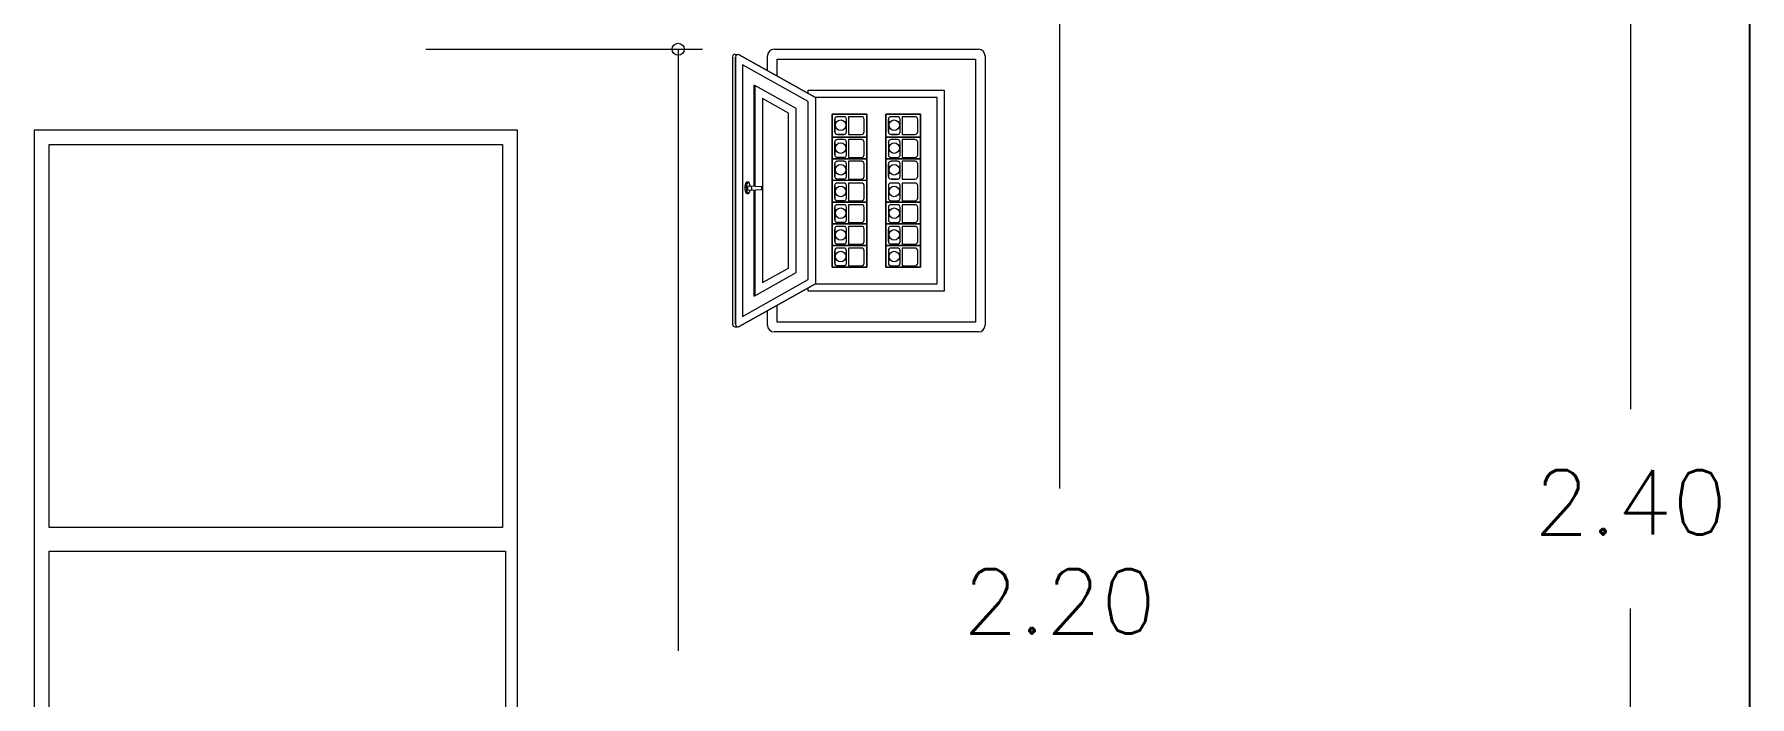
# Model space of a CAD drawing. Header units: inches. Extents: x 1693 to 10990, y 1878 to 5055.
# Drawn here: x 10710.08 to 10757.17, y 4385.98 to 4404.16 of the extents above; entities that cross this region are included whole.
import ezdxf

# ---------------------------------------------------------------- set-up
doc = ezdxf.new("R2010")
doc.units = ezdxf.units.IN
doc.layers.add('DETALLE', color=3, linetype='Continuous')
doc.layers.add('DETALLE2', color=1, linetype='Continuous', lineweight=5)
doc.layers.add('textura de materiales', color=8, linetype='Continuous', lineweight=9)
doc.styles.add('Romans', font='romans.shx')

# ---------------------------------------------------------------- blocks, each defined once
blk = doc.blocks.new('_Small')
at = {"color": 0, "linetype": 'ByBlock', "lineweight": -2}
blk.add_circle((0, 0), 0.25, dxfattribs=at)

msp = doc.modelspace()

# ---------------------------------------------------------------- linework, layer by layer
at = {"color": 6, "lineweight": 5}
for p, q in [((10753.903, 4417.009), (10753.903, 4393.869)), ((10738.227, 4412.587), (10738.227, 4391.692)), ((10727.757, 4403.749), (10727.757, 4387.237)), ((10753.903, 4364.606), (10753.903, 4388.405))]:
    msp.add_line(p, q, dxfattribs=at)
at = {"color": 3, "lineweight": 5}
msp.add_line((10720.828, 4403.749), (10728.421, 4403.749), dxfattribs=at)
at = {"layer": 'DETALLE', "ltscale": 5}
msp.add_line((10757.171, 4356.067), (10757.171, 4445.446), dxfattribs=at)
at = {"layer": 'DETALLE2'}
for p, q in [((10729.248, 4403.537), (10729.248, 4396.204)), ((10729.321, 4403.61), (10729.39, 4403.609)), ((10729.327, 4403.537), (10729.327, 4396.204)), ((10729.327, 4396.204), (10729.327, 4403.537)), ((10731.525, 4402.43), (10729.435, 4403.6)), ((10729.435, 4403.6), (10731.525, 4402.43)), ((10729.526, 4403.322), (10729.526, 4396.419)), ((10731.326, 4402.314), (10729.526, 4403.322)), ((10730.206, 4403.169), (10730.206, 4403.567)), ((10730.388, 4403.749), (10736.001, 4403.749)), ((10730.473, 4403.019), (10730.473, 4403.481)), ((10730.473, 4403.481), (10735.915, 4403.481)), ((10735.915, 4403.481), (10735.915, 4396.26)), ((10736.183, 4403.567), (10736.183, 4396.174)), ((10729.857, 4402.757), (10729.835, 4402.757)), ((10729.835, 4402.757), (10729.835, 4399.986)), ((10729.857, 4402.757), (10729.857, 4399.984)), ((10730.995, 4402.12), (10729.857, 4402.757)), ((10730.068, 4402.397), (10730.068, 4397.344)), ((10730.784, 4401.996), (10730.068, 4402.397)), ((10731.326, 4402.541), (10731.326, 4402.629)), ((10731.326, 4402.629), (10735.063, 4402.629)), ((10734.864, 4402.43), (10731.525, 4402.43)), ((10731.525, 4402.43), (10731.525, 4397.311)), ((10734.864, 4397.311), (10734.864, 4402.43)), ((10735.063, 4402.629), (10735.063, 4397.112)), ((10730.784, 4397.745), (10730.784, 4401.996)), ((10730.995, 4397.621), (10730.995, 4402.12)), ((10731.326, 4397.427), (10731.326, 4402.314)), ((10731.984, 4397.77), (10731.984, 4401.971)), ((10731.984, 4397.77), (10731.984, 4401.971)), ((10731.984, 4401.971), (10732.934, 4401.971)), ((10732.934, 4401.971), (10731.984, 4401.971)), ((10731.984, 4401.971), (10731.984, 4401.341)), ((10732.934, 4401.971), (10731.984, 4401.971)), ((10731.984, 4401.971), (10731.984, 4400.746)), ((10732.934, 4401.971), (10732.934, 4397.77)), ((10732.934, 4397.77), (10732.934, 4401.971)), ((10732.934, 4401.341), (10732.934, 4401.971)), ((10733.455, 4401.971), (10734.405, 4401.971)), ((10733.455, 4397.77), (10733.455, 4401.971)), ((10733.455, 4401.971), (10733.455, 4401.341)), ((10734.405, 4401.971), (10733.455, 4401.971)), ((10734.405, 4401.971), (10734.405, 4397.77)), ((10734.405, 4401.341), (10734.405, 4401.971)), ((10732.056, 4401.486), (10732.056, 4401.826)), ((10732.056, 4401.826), (10732.056, 4401.486)), ((10732.305, 4401.899), (10732.128, 4401.899)), ((10732.378, 4401.486), (10732.378, 4401.826)), ((10732.789, 4401.899), (10732.432, 4401.899)), ((10732.432, 4401.899), (10732.432, 4401.413)), ((10732.862, 4401.486), (10732.862, 4401.826)), ((10733.527, 4401.826), (10733.527, 4401.486)), ((10733.527, 4401.486), (10733.527, 4401.826)), ((10733.777, 4401.899), (10733.6, 4401.899)), ((10733.849, 4401.486), (10733.849, 4401.826)), ((10734.26, 4401.899), (10733.903, 4401.899)), ((10733.903, 4401.899), (10733.903, 4401.413)), ((10734.333, 4401.486), (10734.333, 4401.826)), ((10731.984, 4401.341), (10732.934, 4401.341)), ((10731.984, 4401.341), (10731.984, 4397.77)), ((10732.934, 4401.341), (10731.984, 4401.341)), ((10731.984, 4401.341), (10732.934, 4401.341)), ((10732.056, 4401.196), (10732.056, 4400.856)), ((10732.056, 4400.856), (10732.056, 4401.196)), ((10732.128, 4401.413), (10732.305, 4401.413)), ((10732.305, 4401.413), (10732.128, 4401.413)), ((10732.305, 4401.269), (10732.128, 4401.269)), ((10732.378, 4400.856), (10732.378, 4401.196)), ((10732.432, 4401.413), (10732.789, 4401.413)), ((10732.789, 4401.269), (10732.432, 4401.269)), ((10732.432, 4401.269), (10732.432, 4400.783)), ((10732.862, 4400.856), (10732.862, 4401.196)), ((10732.934, 4400.746), (10732.934, 4401.341)), ((10733.455, 4401.341), (10734.405, 4401.341)), ((10733.455, 4401.341), (10734.405, 4401.341)), ((10734.405, 4401.341), (10733.455, 4401.341)), ((10733.455, 4401.341), (10733.455, 4400.746)), ((10733.527, 4401.196), (10733.527, 4400.856)), ((10733.527, 4401.196), (10733.527, 4400.856)), ((10733.6, 4401.413), (10733.777, 4401.413)), ((10733.777, 4401.413), (10733.6, 4401.413)), ((10733.777, 4401.269), (10733.6, 4401.269)), ((10733.849, 4400.856), (10733.849, 4401.196)), ((10733.903, 4401.413), (10734.26, 4401.413)), ((10734.26, 4401.269), (10733.903, 4401.269)), ((10733.903, 4401.269), (10733.903, 4400.783)), ((10734.333, 4400.856), (10734.333, 4401.196)), ((10734.405, 4400.746), (10734.405, 4401.341)), ((10731.984, 4400.746), (10731.984, 4400.151)), ((10732.934, 4400.746), (10731.984, 4400.746)), ((10731.984, 4400.746), (10732.934, 4400.746)), ((10731.984, 4400.746), (10732.934, 4400.746)), ((10732.056, 4400.601), (10732.056, 4400.26)), ((10732.056, 4400.26), (10732.056, 4400.601)), ((10732.128, 4400.783), (10732.305, 4400.783)), ((10732.305, 4400.783), (10732.128, 4400.783)), ((10732.305, 4400.674), (10732.128, 4400.674)), ((10732.378, 4400.26), (10732.378, 4400.601)), ((10732.432, 4400.783), (10732.789, 4400.783)), ((10732.789, 4400.674), (10732.432, 4400.674)), ((10732.432, 4400.674), (10732.432, 4400.188)), ((10732.862, 4400.26), (10732.862, 4400.601)), ((10732.934, 4400.151), (10732.934, 4400.746)), ((10732.934, 4400.746), (10732.934, 4400.151)), ((10734.405, 4400.746), (10733.455, 4400.746)), ((10733.455, 4400.746), (10733.455, 4400.151)), ((10734.405, 4400.746), (10733.455, 4400.746)), ((10734.405, 4400.746), (10733.455, 4400.746)), ((10733.455, 4400.746), (10734.405, 4400.746)), ((10733.527, 4400.26), (10733.527, 4400.601)), ((10733.527, 4400.601), (10733.527, 4400.26)), ((10733.6, 4400.783), (10733.777, 4400.783)), ((10733.6, 4400.783), (10733.777, 4400.783)), ((10733.777, 4400.674), (10733.6, 4400.674)), ((10733.849, 4400.26), (10733.849, 4400.601)), ((10733.903, 4400.783), (10734.26, 4400.783)), ((10734.26, 4400.674), (10733.903, 4400.674)), ((10733.903, 4400.674), (10733.903, 4400.188)), ((10734.333, 4400.26), (10734.333, 4400.601)), ((10734.405, 4400.151), (10734.405, 4400.746)), ((10732.934, 4400.151), (10731.984, 4400.151)), ((10732.934, 4400.151), (10731.984, 4400.151)), ((10731.984, 4400.151), (10731.984, 4399.555)), ((10732.128, 4400.188), (10732.305, 4400.188)), ((10732.305, 4400.188), (10732.128, 4400.188)), ((10732.305, 4400.079), (10732.128, 4400.079)), ((10732.432, 4400.188), (10732.789, 4400.188)), ((10732.789, 4400.079), (10732.432, 4400.079)), ((10732.432, 4400.079), (10732.432, 4399.593)), ((10732.934, 4399.555), (10732.934, 4400.151)), ((10733.455, 4400.151), (10733.455, 4399.555)), ((10733.6, 4400.188), (10733.777, 4400.188)), ((10733.777, 4400.188), (10733.6, 4400.188)), ((10733.777, 4400.079), (10733.6, 4400.079)), ((10733.903, 4400.188), (10734.26, 4400.188)), ((10734.26, 4400.079), (10733.903, 4400.079)), ((10733.903, 4400.079), (10733.903, 4399.593)), ((10734.405, 4399.555), (10734.405, 4400.151)), ((10730.049, 4399.975), (10729.674, 4399.994)), ((10729.674, 4399.878), (10730.049, 4399.897)), ((10729.835, 4399.886), (10729.835, 4396.984)), ((10729.857, 4399.887), (10729.857, 4396.984)), ((10730.049, 4399.897), (10730.049, 4399.975)), ((10731.984, 4399.555), (10732.934, 4399.555)), ((10731.984, 4399.555), (10731.984, 4398.96)), ((10732.934, 4399.555), (10731.984, 4399.555)), ((10732.056, 4400.006), (10732.056, 4399.665)), ((10732.056, 4399.665), (10732.056, 4400.006)), ((10732.128, 4399.593), (10732.305, 4399.593)), ((10732.305, 4399.593), (10732.128, 4399.593)), ((10732.378, 4399.665), (10732.378, 4400.006)), ((10732.432, 4399.593), (10732.789, 4399.593)), ((10732.862, 4399.665), (10732.862, 4400.006)), ((10732.934, 4398.96), (10732.934, 4399.555)), ((10734.405, 4399.555), (10733.455, 4399.555)), ((10733.455, 4399.555), (10734.405, 4399.555)), ((10734.405, 4399.555), (10733.455, 4399.555)), ((10733.455, 4399.555), (10733.455, 4398.96)), ((10733.527, 4400.006), (10733.527, 4399.665)), ((10733.527, 4400.006), (10733.527, 4399.665)), ((10733.6, 4399.593), (10733.777, 4399.593)), ((10733.6, 4399.593), (10733.777, 4399.593)), ((10733.849, 4399.665), (10733.849, 4400.006)), ((10733.903, 4399.593), (10734.26, 4399.593)), ((10734.333, 4399.665), (10734.333, 4400.006)), ((10734.405, 4398.96), (10734.405, 4399.555)), ((10732.056, 4399.411), (10732.056, 4399.07)), ((10732.056, 4399.07), (10732.056, 4399.411)), ((10732.305, 4399.483), (10732.128, 4399.483)), ((10732.378, 4399.07), (10732.378, 4399.411)), ((10732.789, 4399.483), (10732.432, 4399.483)), ((10732.432, 4399.483), (10732.432, 4398.998)), ((10732.862, 4399.07), (10732.862, 4399.411)), ((10733.527, 4399.411), (10733.527, 4399.07)), ((10733.527, 4399.411), (10733.527, 4399.07)), ((10733.777, 4399.483), (10733.6, 4399.483)), ((10733.849, 4399.07), (10733.849, 4399.411)), ((10734.26, 4399.483), (10733.903, 4399.483)), ((10733.903, 4399.483), (10733.903, 4398.998)), ((10734.333, 4399.07), (10734.333, 4399.411)), ((10732.934, 4398.96), (10731.984, 4398.96)), ((10732.934, 4398.96), (10731.984, 4398.96)), ((10731.984, 4398.96), (10731.984, 4398.365)), ((10731.984, 4398.96), (10732.934, 4398.96)), ((10732.056, 4398.816), (10732.056, 4398.475)), ((10732.056, 4398.475), (10732.056, 4398.816)), ((10732.128, 4398.998), (10732.305, 4398.998)), ((10732.305, 4398.998), (10732.128, 4398.998)), ((10732.305, 4398.888), (10732.128, 4398.888)), ((10732.378, 4398.475), (10732.378, 4398.816)), ((10732.432, 4398.998), (10732.789, 4398.998)), ((10732.789, 4398.888), (10732.432, 4398.888)), ((10732.432, 4398.888), (10732.432, 4398.402)), ((10732.862, 4398.475), (10732.862, 4398.816)), ((10732.934, 4398.365), (10732.934, 4398.96)), ((10734.405, 4398.96), (10733.455, 4398.96)), ((10733.455, 4398.365), (10733.455, 4398.96)), ((10733.455, 4398.96), (10733.455, 4397.77)), ((10734.405, 4398.96), (10733.455, 4398.96)), ((10733.455, 4398.96), (10734.405, 4398.96)), ((10733.527, 4398.475), (10733.527, 4398.816)), ((10733.527, 4398.816), (10733.527, 4398.475)), ((10733.6, 4398.998), (10733.777, 4398.998)), ((10733.6, 4398.998), (10733.777, 4398.998)), ((10733.777, 4398.888), (10733.6, 4398.888)), ((10733.849, 4398.475), (10733.849, 4398.816)), ((10733.903, 4398.998), (10734.26, 4398.998)), ((10734.26, 4398.888), (10733.903, 4398.888)), ((10733.903, 4398.888), (10733.903, 4398.402)), ((10734.333, 4398.475), (10734.333, 4398.816)), ((10734.405, 4398.365), (10734.405, 4398.96)), ((10732.934, 4398.365), (10731.984, 4398.365)), ((10731.984, 4398.365), (10732.934, 4398.365)), ((10732.934, 4398.365), (10731.984, 4398.365)), ((10731.984, 4398.365), (10731.984, 4397.77)), ((10732.056, 4398.221), (10732.056, 4397.88)), ((10732.056, 4397.88), (10732.056, 4398.221)), ((10732.128, 4398.402), (10732.305, 4398.402)), ((10732.305, 4398.402), (10732.128, 4398.402)), ((10732.305, 4398.293), (10732.128, 4398.293)), ((10732.378, 4397.88), (10732.378, 4398.221)), ((10732.432, 4398.402), (10732.789, 4398.402)), ((10732.789, 4398.293), (10732.432, 4398.293)), ((10732.432, 4398.293), (10732.432, 4397.807)), ((10732.862, 4397.88), (10732.862, 4398.221)), ((10732.934, 4397.77), (10732.934, 4398.365)), ((10734.405, 4398.365), (10733.455, 4398.365)), ((10733.455, 4398.365), (10734.405, 4398.365)), ((10734.405, 4398.365), (10733.455, 4398.365)), ((10733.527, 4398.221), (10733.527, 4397.88)), ((10733.527, 4398.221), (10733.527, 4397.88)), ((10733.6, 4398.402), (10733.777, 4398.402)), ((10733.777, 4398.402), (10733.6, 4398.402)), ((10733.777, 4398.293), (10733.6, 4398.293)), ((10733.849, 4397.88), (10733.849, 4398.221)), ((10733.903, 4398.402), (10734.26, 4398.402)), ((10734.26, 4398.293), (10733.903, 4398.293)), ((10733.903, 4398.293), (10733.903, 4397.807)), ((10734.333, 4397.88), (10734.333, 4398.221)), ((10734.405, 4397.77), (10734.405, 4398.365)), ((10730.068, 4397.344), (10730.784, 4397.745)), ((10732.934, 4397.77), (10731.984, 4397.77)), ((10731.984, 4397.77), (10732.934, 4397.77)), ((10732.128, 4397.807), (10732.305, 4397.807)), ((10732.305, 4397.807), (10732.128, 4397.807)), ((10732.432, 4397.807), (10732.789, 4397.807)), ((10734.405, 4397.77), (10733.455, 4397.77)), ((10733.455, 4397.77), (10734.405, 4397.77)), ((10733.6, 4397.807), (10733.777, 4397.807)), ((10733.6, 4397.807), (10733.777, 4397.807)), ((10733.903, 4397.807), (10734.26, 4397.807)), ((10731.525, 4397.311), (10729.435, 4396.141)), ((10729.435, 4396.141), (10731.525, 4397.311)), ((10729.526, 4396.419), (10731.326, 4397.427)), ((10729.857, 4396.984), (10730.995, 4397.621)), ((10731.326, 4397.112), (10731.326, 4397.2)), ((10731.525, 4397.311), (10734.864, 4397.311)), ((10729.835, 4396.984), (10729.857, 4396.984)), ((10730.473, 4396.26), (10730.473, 4396.722)), ((10735.063, 4397.112), (10731.326, 4397.112)), ((10730.206, 4396.174), (10730.206, 4396.572)), ((10735.915, 4396.26), (10730.473, 4396.26)), ((10729.321, 4396.131), (10729.4, 4396.131)), ((10736.001, 4395.992), (10730.388, 4395.992))]:
    msp.add_line(p, q, dxfattribs=at)
for centre in [(10732.218, 4401.666), (10733.689, 4401.666), (10732.218, 4401.036), (10733.689, 4401.036), (10732.218, 4400.441), (10733.689, 4400.441), (10732.218, 4399.846), (10733.689, 4399.846), (10732.218, 4399.251), (10733.689, 4399.251), (10732.218, 4398.655), (10733.689, 4398.655), (10732.218, 4398.06), (10733.689, 4398.06)]:
    msp.add_circle(centre, 0.144, dxfattribs=at)
for centre, radius, start, end in [((10729.321, 4403.537), 0.0726, 88.8792, 180), ((10729.4, 4403.537), 0.0726, 60.7405, 180), ((10729.4, 4403.537), 0.0726, 60.7405, 180), ((10730.388, 4403.567), 0.181, 90, 180), ((10736.001, 4403.567), 0.181, 360, 90), ((10732.128, 4401.826), 0.0726, 90, 180), ((10732.128, 4401.826), 0.0726, 90, 180), ((10732.128, 4401.486), 0.0726, 180, 270), ((10732.128, 4401.486), 0.0726, 180, 270), ((10732.305, 4401.826), 0.0726, 360, 90), ((10732.305, 4401.486), 0.0726, 270, 0), ((10732.789, 4401.826), 0.0726, 360, 90), ((10732.789, 4401.486), 0.0726, 270, 0), ((10733.6, 4401.826), 0.0726, 90, 180), ((10733.6, 4401.826), 0.0726, 90, 180), ((10733.6, 4401.486), 0.0726, 180, 270), ((10733.6, 4401.486), 0.0726, 180, 270), ((10733.777, 4401.826), 0.0726, 0, 90), ((10733.777, 4401.486), 0.0726, 270, 0), ((10734.26, 4401.826), 0.0726, 360, 90), ((10734.26, 4401.486), 0.0726, 270, 360), ((10732.128, 4401.196), 0.0726, 90, 180), ((10732.128, 4401.196), 0.0726, 90, 180), ((10732.305, 4401.196), 0.0726, 360, 90), ((10732.789, 4401.196), 0.0726, 360, 90), ((10733.6, 4401.196), 0.0726, 90, 180), ((10733.6, 4401.196), 0.0726, 90, 180), ((10733.777, 4401.196), 0.0726, 360, 90), ((10734.26, 4401.196), 0.0726, 360, 90), ((10732.128, 4400.856), 0.0726, 180, 270), ((10732.128, 4400.856), 0.0726, 180, 270), ((10732.128, 4400.601), 0.0726, 90, 180), ((10732.128, 4400.601), 0.0726, 90, 180), ((10732.305, 4400.856), 0.0726, 270, 0), ((10732.305, 4400.601), 0.0726, 0, 90), ((10732.789, 4400.856), 0.0726, 270, 0), ((10732.789, 4400.601), 0.0726, 0, 90), ((10733.6, 4400.856), 0.0726, 180, 270), ((10733.6, 4400.856), 0.0726, 180, 270), ((10733.6, 4400.601), 0.0726, 90, 180), ((10733.6, 4400.601), 0.0726, 90, 180), ((10733.777, 4400.856), 0.0726, 270, 360), ((10733.777, 4400.601), 0.0726, 0, 90), ((10734.26, 4400.856), 0.0726, 270, 360), ((10734.26, 4400.601), 0.0726, 0, 90), ((10732.128, 4400.26), 0.0726, 180, 270), ((10732.128, 4400.26), 0.0726, 180, 270), ((10732.128, 4400.006), 0.0726, 90, 180), ((10732.128, 4400.006), 0.0726, 90, 180), ((10732.305, 4400.26), 0.0726, 270, 0), ((10732.305, 4400.006), 0.0726, 0, 90), ((10732.789, 4400.26), 0.0726, 270, 0), ((10732.789, 4400.006), 0.0726, 0, 90), ((10733.6, 4400.26), 0.0726, 180, 270), ((10733.6, 4400.26), 0.0726, 180, 270), ((10733.6, 4400.006), 0.0726, 90, 180), ((10733.6, 4400.006), 0.0726, 90, 180), ((10733.777, 4400.26), 0.0726, 270, 0), ((10733.777, 4400.006), 0.0726, 0, 90), ((10734.26, 4400.26), 0.0726, 270, 360), ((10734.26, 4400.006), 0.0726, 0, 90), ((10729.787, 4399.936), 0.127, 152.7249, 207.2751), ((10729.666, 4399.926), 0.114, 337.6397, 33.8534), ((10732.128, 4399.665), 0.0726, 180, 270), ((10732.128, 4399.665), 0.0726, 180, 270), ((10732.305, 4399.665), 0.0726, 270, 0), ((10732.789, 4399.665), 0.0726, 270, 0), ((10733.6, 4399.665), 0.0726, 180, 270), ((10733.6, 4399.665), 0.0726, 180, 270), ((10733.777, 4399.665), 0.0726, 270, 0), ((10734.26, 4399.665), 0.0726, 270, 360), ((10732.128, 4399.411), 0.0726, 90, 180), ((10732.128, 4399.411), 0.0726, 90, 180), ((10732.305, 4399.411), 0.0726, 0, 90), ((10732.789, 4399.411), 0.0726, 0, 90), ((10733.6, 4399.411), 0.0726, 90, 180), ((10733.6, 4399.411), 0.0726, 90, 180), ((10733.777, 4399.411), 0.0726, 0, 90), ((10734.26, 4399.411), 0.0726, 0, 90), ((10732.128, 4399.07), 0.0726, 180, 270), ((10732.128, 4399.07), 0.0726, 180, 270), ((10732.128, 4398.816), 0.0726, 90, 180), ((10732.128, 4398.816), 0.0726, 90, 180), ((10732.305, 4399.07), 0.0726, 270, 0), ((10732.305, 4398.816), 0.0726, 0, 90), ((10732.789, 4399.07), 0.0726, 270, 0), ((10732.789, 4398.816), 0.0726, 360, 90), ((10733.6, 4399.07), 0.0726, 180, 270), ((10733.6, 4399.07), 0.0726, 180, 270), ((10733.6, 4398.816), 0.0726, 90, 180), ((10733.6, 4398.816), 0.0726, 90, 180), ((10733.777, 4399.07), 0.0726, 270, 0), ((10733.777, 4398.816), 0.0726, 360, 90), ((10734.26, 4399.07), 0.0726, 270, 360), ((10734.26, 4398.816), 0.0726, 360, 90), ((10732.128, 4398.475), 0.0726, 180, 270), ((10732.128, 4398.475), 0.0726, 180, 270), ((10732.128, 4398.221), 0.0726, 90, 180), ((10732.128, 4398.221), 0.0726, 90, 180), ((10732.305, 4398.475), 0.0726, 270, 0), ((10732.305, 4398.221), 0.0726, 0, 90), ((10732.789, 4398.475), 0.0726, 270, 0), ((10732.789, 4398.221), 0.0726, 0, 90), ((10733.6, 4398.475), 0.0726, 180, 270), ((10733.6, 4398.475), 0.0726, 180, 270), ((10733.6, 4398.221), 0.0726, 90, 180), ((10733.6, 4398.221), 0.0726, 90, 180), ((10733.777, 4398.475), 0.0726, 270, 0), ((10733.777, 4398.221), 0.0726, 0, 90), ((10734.26, 4398.475), 0.0726, 270, 360), ((10734.26, 4398.221), 0.0726, 0, 90), ((10732.128, 4397.88), 0.0726, 180, 270), ((10732.128, 4397.88), 0.0726, 180, 270), ((10732.305, 4397.88), 0.0726, 270, 0), ((10732.789, 4397.88), 0.0726, 270, 0), ((10733.6, 4397.88), 0.0726, 180, 270), ((10733.6, 4397.88), 0.0726, 180, 270), ((10733.777, 4397.88), 0.0726, 270, 360), ((10734.26, 4397.88), 0.0726, 270, 360), ((10729.321, 4396.204), 0.0726, 180, 270), ((10729.4, 4396.204), 0.0726, 180, 299.2595), ((10729.4, 4396.204), 0.0726, 180, 299.2595), ((10730.388, 4396.174), 0.181, 180, 270), ((10736.001, 4396.174), 0.181, 270, 360)]:
    msp.add_arc(centre, radius, start, end, dxfattribs=at)
msp.add_ellipse((10729.682, 4399.949), major_axis=(0, 0.154), ratio=0.356645, start_param=-1.293194, end_param=4.254739, dxfattribs=at)
msp.add_rational_spline([(10729.643, 4400.103), (10729.611, 4400.103), (10729.595, 4400.026), (10729.579, 4399.949), (10729.595, 4399.872), (10729.611, 4399.795), (10729.643, 4399.795)], [1, 0.866016299008, 1, 0.866016299008, 1, 0.866016299008, 1], degree=2, knots=[1, 1, 1, 2.047234, 2.047234, 3.094468, 3.094468, 4.141702, 4.141702, 4.141702], dxfattribs=at)
for points in [[(10729.682, 4400.103), (10729.662, 4400.103), (10729.643, 4400.103)], [(10729.643, 4399.795), (10729.662, 4399.795), (10729.682, 4399.795)]]:
    msp.add_open_spline(points, degree=2, dxfattribs=at)
at = {"layer": 'textura de materiales', "color": 5}
for p, q in [((10710.082, 4401.531), (10710.082, 4363.943)), ((10723.348, 4401.531), (10710.082, 4401.531)), ((10723.348, 4363.943), (10723.348, 4401.531))]:
    msp.add_line(p, q, dxfattribs=at)
at = {"layer": 'textura de materiales', "color": 5, "ltscale": 5}
for p, q in [((10710.494, 4401.139), (10722.936, 4401.139)), ((10710.494, 4390.624), (10710.494, 4401.139)), ((10722.936, 4401.139), (10722.936, 4390.624)), ((10722.936, 4390.624), (10710.494, 4390.624)), ((10710.494, 4389.98), (10723.017, 4389.98)), ((10710.494, 4364.298), (10710.494, 4389.98)), ((10723.017, 4389.98), (10723.017, 4364.298))]:
    msp.add_line(p, q, dxfattribs=at)

# ---------------------------------------------------------------- block references
at = {"color": 6, "lineweight": 5, "xscale": 0.6633237790350305, "yscale": 0.6633237790350305, "zscale": 0.6633237790350305, "rotation": 90}
msp.add_blockref('_Small', (10727.757, 4403.749), dxfattribs=at)

# ---------------------------------------------------------------- texts
at = {"color": 3, "char_height": 1.7689, "attachment_point": 5, "style": 'Romans'}
for s, insert in [('\\A1;2.40', (10753.903, 4391.317)), ('\\A1;2.20', (10738.227, 4388.597))]:
    msp.add_mtext(s, dxfattribs=dict(at, insert=insert))

doc.saveas('drawing.dxf')
